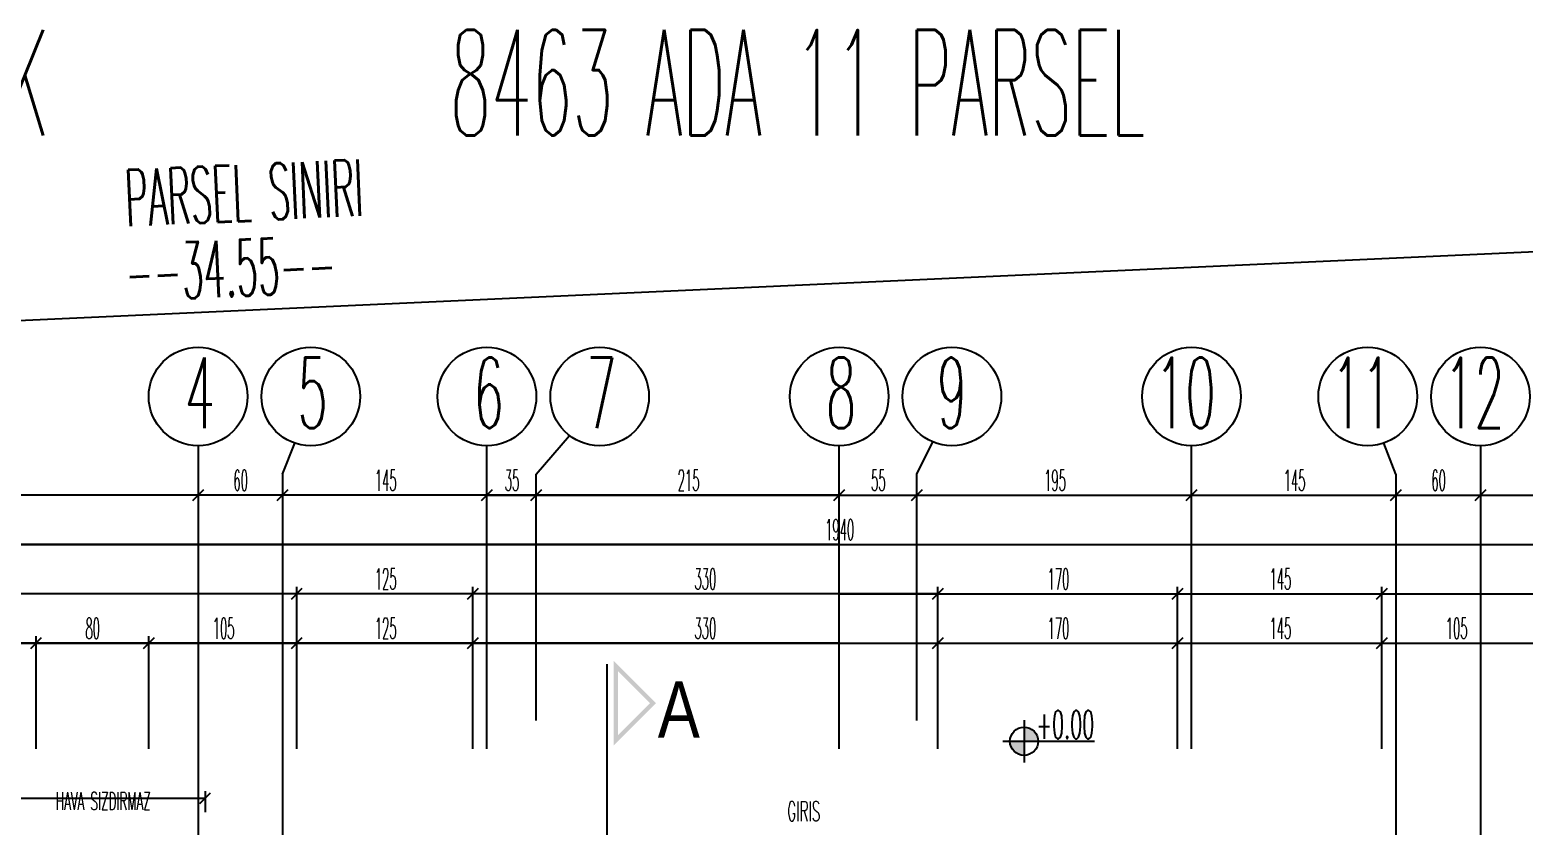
# Model space of a CAD drawing. Extents: x 78 to 306, y -397 to 18.
# Drawn here: x 271.9423 to 272.1543, y -396.4255 to -396.3125 of the extents above; entities that cross this region are included whole.
import ezdxf

# ---------------------------------------------------------------- set-up
doc = ezdxf.new("R2010")
doc.units = 0
doc.header["$LTSCALE"] = 0.5
doc.header["$MEASUREMENT"] = 0
doc.linetypes.add('DASHDOT2', pattern=[0.5, 0.25, -0.125, 0, -0.125])
doc.linetypes.add('DASHED', pattern=[0.75, 0.5, -0.25])
doc.layers.get('0').update_dxf_attribs({"linetype": 'CONTINUOUS'})
for name, color, linetype in [('AKS', 5, 'DASHDOT2'), ('KAPI', 1, 'CONTINUOUS'), ('KOLON', 4, 'CONTINUOUS'), ('MERDIVEN', 3, 'CONTINUOUS'), ('OLCU', 31, 'CONTINUOUS'), ('TEFRIS', 11, 'CONTINUOUS')]:
    doc.layers.add(name, color=color, linetype=linetype)
doc.styles.add('ICMEKAN', font='romans.shx', dxfattribs={"width": 0.55, "height": 0.2})
doc.styles.add('MİMARİ YAZI', font='arial.ttf')
doc.styles.add('OLCU', font='romans.shx', dxfattribs={"width": 0.6, "height": 0.125})
doc.styles.add('OLCUIC', font='ROMANS.SHX', dxfattribs={"width": 0.4, "height": 0.15})

msp = doc.modelspace()

# ---------------------------------------------------------------- hatches: boundary and pattern name
at = {"layer": 'KAPI'}
h = msp.add_hatch(color=256, dxfattribs=at)
h.paths.add_polyline_path([(272.02514, -396.41408), (272.02514, -396.40208), (272.03114, -396.40808)])
h.paths.add_polyline_path([(272.02574, -396.41264), (272.0303, -396.40808), (272.02574, -396.40353)], flags=16)
at = {"layer": 'MERDIVEN'}
h = msp.add_hatch(color=256, dxfattribs=at)
h.paths.add_polyline_path([(272.08337, -396.41149), (272.08337, -396.41349), (272.08537, -396.41349, 0.414214)])
h.paths.add_polyline_path([(272.08337, -396.41549), (272.08337, -396.41349), (272.08137, -396.41349, 0.414214)])

# ---------------------------------------------------------------- linework, layer by layer
at = {"color": 0, "linetype": 'ByBlock'}
for p, q in [((271.96539, -396.37931), (271.96689, -396.37781)), ((271.96689, -396.37781), (271.96539, -396.37931)), ((271.97739, -396.37931), (271.97889, -396.37781)), ((271.97889, -396.37781), (271.97739, -396.37931)), ((272.00789, -396.37781), (272.00639, -396.37931)), ((272.00639, -396.37931), (272.00789, -396.37781)), ((272.01489, -396.37781), (272.01339, -396.37931)), ((272.01339, -396.37931), (272.01489, -396.37781)), ((272.05639, -396.37931), (272.05789, -396.37781)), ((272.05789, -396.37781), (272.05639, -396.37931)), ((272.06889, -396.37781), (272.06739, -396.37931)), ((272.06739, -396.37931), (272.06889, -396.37781)), ((272.10789, -396.37781), (272.10639, -396.37931)), ((272.10639, -396.37931), (272.10789, -396.37781)), ((272.13689, -396.37781), (272.13539, -396.37931)), ((272.13539, -396.37931), (272.13689, -396.37781)), ((272.14889, -396.37781), (272.14739, -396.37931)), ((272.14739, -396.37931), (272.14889, -396.37781)), ((271.97939, -396.39331), (271.98089, -396.39181)), ((271.98089, -396.39181), (271.97939, -396.39331)), ((272.00439, -396.39331), (272.00589, -396.39181)), ((272.00589, -396.39181), (272.00439, -396.39331)), ((272.07039, -396.39331), (272.07189, -396.39181)), ((272.07189, -396.39181), (272.07039, -396.39331)), ((272.10589, -396.39181), (272.10439, -396.39331)), ((272.10439, -396.39331), (272.10589, -396.39181)), ((272.13489, -396.39181), (272.13339, -396.39331)), ((272.13339, -396.39331), (272.13489, -396.39181)), ((271.94389, -396.39881), (271.94239, -396.40031)), ((271.94239, -396.40031), (271.94389, -396.39881)), ((271.95989, -396.39881), (271.95839, -396.40031)), ((271.95839, -396.40031), (271.95989, -396.39881)), ((271.98089, -396.39881), (271.97939, -396.40031)), ((271.97939, -396.40031), (271.98089, -396.39881)), ((272.00589, -396.39881), (272.00439, -396.40031)), ((272.00439, -396.40031), (272.00589, -396.39881)), ((272.07189, -396.39881), (272.07039, -396.40031)), ((272.07039, -396.40031), (272.07189, -396.39881)), ((272.10589, -396.39881), (272.10439, -396.40031)), ((272.10439, -396.40031), (272.10589, -396.39881)), ((272.13489, -396.39881), (272.13339, -396.40031)), ((272.13339, -396.40031), (272.13489, -396.39881)), ((271.96639, -396.42231), (271.96789, -396.42081))]:
    msp.add_line(p, q, dxfattribs=at)
at = {"layer": 'AKS'}
for p, q in [((272.01414, -396.37556), (272.01886, -396.37009)), ((271.96614, -396.37156), (271.96614, -396.83956)), ((271.97814, -396.37556), (271.97986, -396.37118)), ((272.00714, -396.83956), (272.00714, -396.37156)), ((272.05714, -396.83956), (272.05714, -396.37156)), ((272.06814, -396.37556), (272.07042, -396.37101)), ((272.10714, -396.83956), (272.10714, -396.37156)), ((272.13614, -396.37556), (272.13443, -396.37118)), ((272.14814, -396.37156), (272.14814, -396.83956)), ((271.97814, -396.37556), (271.97814, -396.83556)), ((272.01414, -396.83556), (272.01414, -396.37556)), ((272.06814, -396.83556), (272.06814, -396.37556)), ((272.13614, -396.37556), (272.13614, -396.83556))]:
    msp.add_line(p, q, dxfattribs=at)
at = {"layer": 'KOLON', "linetype": 'DASHED', "ltscale": 0.4}
msp.add_line((272.02414, -396.40256), (272.02414, -396.43408), dxfattribs=at)
at = {"layer": 'MERDIVEN'}
for p, q in [((271.66095, -396.36654), (272.35114, -396.33507)), ((272.08337, -396.41049), (272.08337, -396.41649)), ((272.08037, -396.41349), (272.09337, -396.41349))]:
    msp.add_line(p, q, dxfattribs=at)
msp.add_circle((272.08337, -396.41349), 0.002, dxfattribs=at)
at = {"layer": 'OLCU', "ltscale": 1.4}
for p, q in [((272.05714, -396.37856), (271.86214, -396.37856)), ((271.96614, -396.37856), (271.87914, -396.37856)), ((271.97814, -396.37856), (271.96614, -396.37856)), ((272.00714, -396.37856), (271.97814, -396.37856)), ((272.00714, -396.37856), (272.01414, -396.37856)), ((272.01414, -396.37856), (272.05714, -396.37856)), ((272.05714, -396.37856), (272.25214, -396.37856)), ((272.05714, -396.37856), (272.06814, -396.37856)), ((272.06814, -396.37856), (272.10714, -396.37856)), ((272.10714, -396.37856), (272.13614, -396.37856)), ((272.13614, -396.37856), (272.14814, -396.37856)), ((272.14814, -396.37856), (272.23514, -396.37856)), ((272.05714, -396.38556), (271.86214, -396.38556)), ((271.86314, -396.38556), (272.25114, -396.38556)), ((272.05714, -396.38556), (272.25214, -396.38556)), ((271.98014, -396.41456), (271.98014, -396.39156)), ((272.00514, -396.41456), (272.00514, -396.39156)), ((272.07114, -396.41456), (272.07114, -396.39156)), ((272.10514, -396.41456), (272.10514, -396.39156)), ((272.13414, -396.41456), (272.13414, -396.39156)), ((272.05714, -396.39256), (271.86214, -396.39256)), ((271.98014, -396.39256), (271.87314, -396.39256)), ((272.00514, -396.39256), (271.98014, -396.39256)), ((272.07114, -396.39256), (272.00514, -396.39256)), ((272.05714, -396.39256), (272.25214, -396.39256)), ((272.07114, -396.39256), (272.10514, -396.39256)), ((272.10514, -396.39256), (272.13414, -396.39256)), ((272.13414, -396.39256), (272.24114, -396.39256)), ((272.05714, -396.39956), (271.84614, -396.39956)), ((271.90914, -396.39956), (271.94314, -396.39956)), ((271.94314, -396.41456), (271.94314, -396.39856)), ((271.94314, -396.39956), (271.95914, -396.39956)), ((271.95914, -396.41456), (271.95914, -396.39856)), ((271.95914, -396.39956), (271.98014, -396.39956)), ((271.98014, -396.39956), (272.00514, -396.39956)), ((272.00514, -396.39956), (272.07114, -396.39956)), ((272.05714, -396.39956), (272.26814, -396.39956)), ((272.07114, -396.39956), (272.10514, -396.39956)), ((272.10514, -396.39956), (272.13414, -396.39956)), ((272.13414, -396.39956), (272.15514, -396.39956)), ((271.96714, -396.42056), (271.96714, -396.42356)), ((271.86914, -396.42156), (271.96714, -396.42156))]:
    msp.add_line(p, q, dxfattribs=at)
at = {"layer": 'TEFRIS'}
for centre in [(271.96614, -396.36456), (271.98214, -396.36456), (272.00714, -396.36456), (272.02314, -396.36456), (272.05714, -396.36456), (272.07314, -396.36456), (272.10714, -396.36456), (272.13214, -396.36456), (272.14814, -396.36456)]:
    msp.add_circle(centre, 0.007, dxfattribs=at)

# ---------------------------------------------------------------- texts
at = {"layer": 'KAPI'}
for s, height, style, width, p in [('A', 0.008, 'MİMARİ YAZI', 0.8, (272.03139, -396.41297)), ('HAVA SIZDIRMAZ ', 0.0025, 'OLCU', 0.5, (271.94593, -396.42323))]:
    msp.add_text(s, height=height, dxfattribs=dict(at, style=style, width=width)).set_placement(p)
at = {"layer": 'KAPI', "linetype": 'Continuous', "style": 'ICMEKAN', "width": 0.5}
msp.add_text('GIRIS', height=0.0028, dxfattribs=at).set_placement((272.04977, -396.42482))
at = {"layer": 'KOLON', "style": 'OLCU'}
for s, height, width, p in [('C BLOK', 0.015, 0.45, (271.91091, -396.32752)), ('8463 ADA 11 PARSEL', 0.015, 0.45, (272.00191, -396.32752)), ('4', 0.01, 0.5, (271.96425, -396.36904)), ('5', 0.01, 0.5, (271.98025, -396.36904)), ('6', 0.01, 0.5, (272.00525, -396.36904)), ('7', 0.01, 0.5, (272.02125, -396.36904)), ('8', 0.01, 0.5, (272.05525, -396.36904)), ('9', 0.01, 0.5, (272.07099, -396.36904)), ('10', 0.01, 0.5, (272.10199, -396.36904)), ('11', 0.01, 0.5, (272.12699, -396.36904)), ('12', 0.01, 0.5, (272.14299, -396.36904))]:
    msp.add_text(s, height=height, dxfattribs=dict(at, width=width)).set_placement(p)
at = {"layer": 'KOLON', "style": 'OLCU', "width": 0.45}
for s, p in [('PARSEL SINIRI', (271.95598, -396.34042)), ('--34.55--', (271.95598, -396.35106))]:
    msp.add_text(s, height=0.008, rotation=2.6107, dxfattribs=at).set_placement(p)
at = {"layer": 'MERDIVEN', "style": 'OLCU', "width": 0.5}
msp.add_text('+0.00', height=0.004, dxfattribs=at).set_placement((272.08511, -396.41312))
at = {"layer": 'OLCU', "style": 'OLCUIC', "width": 0.4}
for s, p in [('60', (271.97117, -396.37796)), ('145', (271.99122, -396.37796)), ('35', (272.00967, -396.37796)), ('215', (272.03422, -396.37796)), ('55', (272.06167, -396.37796)), ('195', (272.08622, -396.37796)), ('145', (272.12022, -396.37796)), ('60', (272.14117, -396.37796)), ('1940', (272.05514, -396.38496)), ('125', (271.99122, -396.39196)), ('330', (272.0366, -396.39196)), ('170', (272.08672, -396.39196)), ('145', (272.11822, -396.39196)), ('80', (271.95017, -396.39896)), ('105', (271.96822, -396.39896)), ('125', (271.99122, -396.39896)), ('330', (272.0366, -396.39896)), ('170', (272.08672, -396.39896)), ('145', (272.11822, -396.39896)), ('105', (272.14322, -396.39896))]:
    msp.add_text(s, height=0.003, dxfattribs=at).set_placement(p)

doc.saveas('drawing.dxf')
